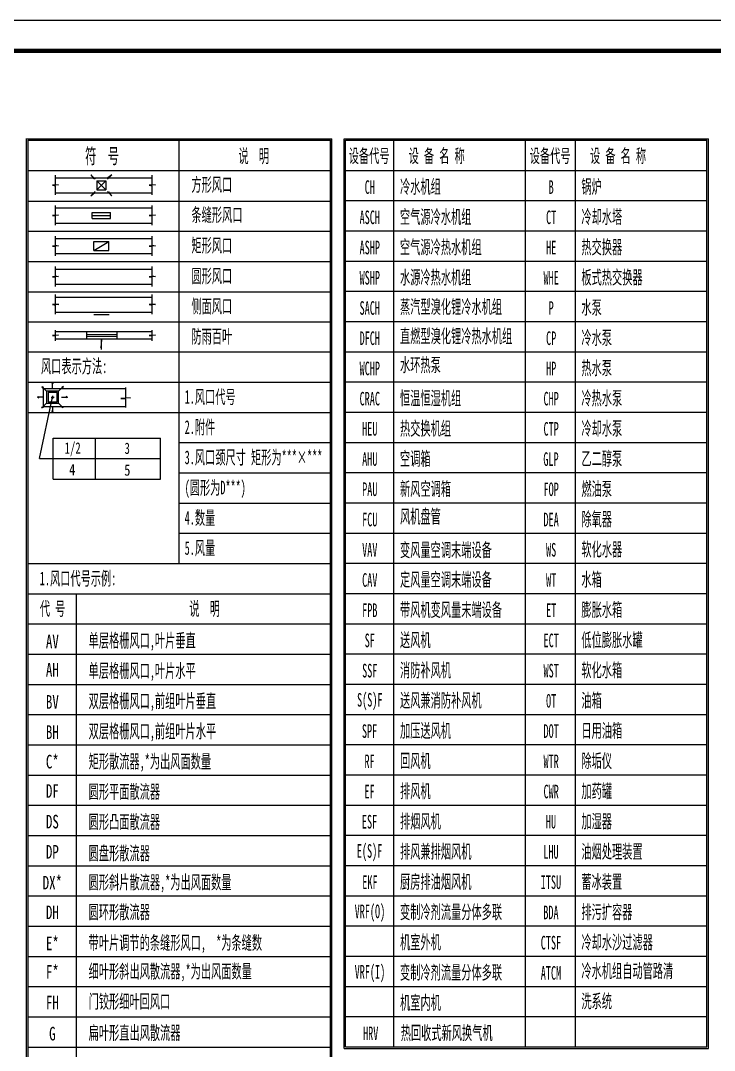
# Model space of a CAD drawing. Header units: millimetres. Extents: x 1637 to 339553, y 1785 to 98458.
# Drawn here: x 59478 to 82428, y 27111 to 61185 of the extents above; entities that cross this region are included whole.
import ezdxf
from ezdxf.enums import TextEntityAlignment as Align

# ---------------------------------------------------------------- set-up
doc = ezdxf.new("R2010")
doc.units = ezdxf.units.MM
doc.header["$LTSCALE"] = 1000
doc.linetypes.add('HIDDEN', pattern=[9.525, 6.35, -3.175])
for name, color, linetype in [('H-DAPP-GRIL', 11, 'Continuous'), ('H-DIMS', 7, 'Continuous'), ('H-DIMS-DUCT', 7, 'Continuous'), ('H-DUCT', 2, 'Continuous')]:
    doc.layers.add(name, color=color, linetype=linetype)
doc.layers.add('内框', color=8, linetype='Continuous', plot=False)
doc.styles.add('TH-STYLE1', font='Stfangso_1.ttf', dxfattribs={"width": 0.7})
doc.styles.add('黑体', font='simhei.ttf')

# ---------------------------------------------------------------- blocks, each defined once
blk = doc.blocks.new('*U70')
for p, q in [((3, 4.51), (26.67, 4.51)), ((3, -4.51), (3, 4.51)), ((12.33, -4.51), (12.33, 4.51)), ((26.67, -4.51), (26.67, 4.51)), ((0, 0), (26.67, 0)), ((3, -4.51), (26.67, -4.51))]:
    blk.add_line(p, q)
at = {"style": 'TH-STYLE1'}
for tag, width, p, p2 in [('风口名称', 1.412473, (4.15, 1.09), (11.84, 1.09)), ('尺寸', 0.728677, (13.71, 0.9), (25.99, 0.9))]:
    blk.add_attdef(tag, text='', height=2.5, dxfattribs=dict(at, width=width)).set_placement(p, p2, align=Align.FIT)
at = {"style": 'TH-STYLE1', "width": 0.8}
for tag, p in [('数量', (7.22, -4.43)), ('风量', (18.79, -4.51))]:
    blk.add_attdef(tag, text='', height=2.5, dxfattribs=at).set_placement(p, align=Align.BOTTOM_CENTER)
blk = doc.blocks.new('*U71')
for p, q in [((-354, 354), (-330, 303)), ((-354, 354), (-303, 330)), ((-212, 212), (-354, 354)), ((0, 500), (-19, 448)), ((0, 300), (0, 500)), ((0, 500), (19, 448)), ((212, 212), (354, 354)), ((354, 354), (303, 330)), ((354, 354), (330, 303)), ((-500, 0), (-448, 19)), ((-500, 0), (-448, -19)), ((-300, 0), (-500, 0)), ((-50, 0), (50, 0)), ((0, 50), (0, -50)), ((300, 0), (500, 0)), ((500, 0), (448, 19)), ((500, 0), (448, -19)), ((-212, -212), (-354, -354)), ((-354, -354), (-330, -303)), ((-354, -354), (-303, -330)), ((0, -300), (0, -500)), ((212, -212), (354, -354)), ((354, -354), (303, -330)), ((354, -354), (330, -303)), ((0, -500), (-19, -448)), ((0, -500), (19, -448))]:
    blk.add_line(p, q)
at = {"linetype": 'HIDDEN'}
blk.add_lwpolyline([(-200, -200), (200, -200), (200, 200), (-200, 200)], close=True, dxfattribs=at)
blk.add_lwpolyline([(-150, -150), (150, -150), (150, 150), (-150, 150)], close=True)
blk = doc.blocks.new('THAPE_A1L_inner')
at = {"layer": '内框'}
blk.add_lwpolyline([(0, 0), (841, 0), (841, 594), (0, 594)], close=True, dxfattribs=at)
at = {"layer": '内框', "const_width": 1.4}
blk.add_lwpolyline([(25, 584), (25, 10), (831, 10), (831, 584)], close=True, dxfattribs=at)
at = {"layer": '内框', "style": '黑体', "width": 0.8}
blk.add_attdef('内框名称', (51.53, 598.63), '', height=7, dxfattribs=at)

msp = doc.modelspace()

# ---------------------------------------------------------------- linework, layer by layer
at = {"layer": 'H-DAPP-GRIL'}
for p, q in [((61997, 55884), (62297, 55584)), ((61997, 55584), (62297, 55884)), ((61997, 55884), (61997, 55584)), ((61997, 55884), (62297, 55884)), ((62297, 55884), (62297, 55584)), ((61997, 55584), (62297, 55584)), ((61847, 54834), (62447, 54834)), ((61847, 54634), (61847, 54834)), ((61847, 54734), (62447, 54734)), ((61847, 54634), (62447, 54634)), ((62447, 54634), (62447, 54834)), ((61897, 53573), (62397, 53873)), ((61897, 53573), (61897, 53873)), ((61897, 53873), (62397, 53873)), ((62397, 53573), (62397, 53873)), ((61897, 53573), (62397, 53573)), ((61902, 51461), (62402, 51461)), ((61667, 50653), (61667, 50893)), ((61667, 50803), (62667, 50803)), ((62667, 50653), (62667, 50893))]:
    msp.add_line(p, q, dxfattribs=at)
for points in [[(61947, 55934), (61798, 56084), (61905, 55952), (61873, 56009)], [(62347, 55934), (62497, 56084), (62364, 55977), (62422, 56009)], [(61947, 55534), (61798, 55385), (61930, 55492), (61873, 55460)], [(62347, 55534), (62497, 55385), (62390, 55517), (62422, 55460)], [(62158, 50303), (62158, 50620), (62131, 50366), (62158, 50461)]]:
    msp.add_lwpolyline(points, dxfattribs=at)
at = {"layer": 'H-DAPP-GRIL', "const_width": 30}
msp.add_lwpolyline([(61667, 50729), (62667, 50729)], dxfattribs=at)
at = {"layer": 'H-DIMS'}
for p, q in [((59678, 9171), (59678, 57283)), ((59678, 57277), (69778, 57277)), ((69778, 9171), (69778, 57277)), ((70178, 27177), (70178, 57277)), ((70178, 57277), (82228, 57277)), ((82228, 27177), (82228, 57277)), ((59728, 9221), (59728, 57233)), ((59728, 57227), (69728, 57227)), ((64728, 56227), (64728, 57227)), ((64728, 43221), (64728, 57227)), ((69728, 9221), (69728, 57227)), ((70228, 27227), (70228, 57227)), ((70228, 57227), (82178, 57227)), ((71828, 27227), (71828, 57227)), ((76178, 27227), (76178, 57227)), ((77828, 27227), (77828, 57227)), ((82178, 27227), (82178, 57227)), ((59728, 56227), (69728, 56227)), ((70228, 56227), (82178, 56227)), ((59728, 55215), (69728, 55215)), ((70228, 55227), (82178, 55227)), ((59728, 54215), (69728, 54215)), ((70228, 54227), (82178, 54227)), ((59728, 53215), (69728, 53215)), ((70228, 53227), (82178, 53227)), ((59728, 52215), (69728, 52215)), ((70228, 52227), (82178, 52227)), ((59728, 51221), (69728, 51221)), ((70228, 51227), (82178, 51227)), ((59728, 50221), (69728, 50221)), ((70228, 50227), (82178, 50227)), ((59728, 49221), (69728, 49221)), ((70228, 49227), (82178, 49227)), ((62956, 48719), (62956, 49042)), ((60102, 46692), (60534, 48724)), ((63114, 48699), (62796, 48685)), ((62796, 48685), (62956, 48667)), ((62956, 48719), (63114, 48699)), ((62956, 48384), (62956, 48667)), ((59728, 48221), (69728, 48221)), ((70228, 48227), (82178, 48227)), ((64728, 47221), (69728, 47221)), ((70228, 47227), (82178, 47227)), ((64728, 46221), (69728, 46221)), ((70228, 46227), (82178, 46227)), ((64728, 45221), (69728, 45221)), ((70228, 45227), (82178, 45227)), ((64728, 44221), (69728, 44221)), ((70228, 44227), (82178, 44227)), ((59728, 43221), (69728, 43221)), ((70228, 43227), (82178, 43227)), ((59728, 42221), (69728, 42221)), ((61328, 14209), (61328, 42209)), ((70228, 42227), (82178, 42227)), ((59728, 41221), (69728, 41221)), ((70228, 41227), (82178, 41227)), ((59728, 40221), (69728, 40221)), ((70228, 40227), (82178, 40227)), ((59728, 39221), (69728, 39221)), ((70228, 39227), (82178, 39227)), ((59728, 38221), (69728, 38221)), ((70228, 38227), (82178, 38227)), ((59728, 37221), (69728, 37221)), ((70228, 37227), (82178, 37227)), ((59728, 36221), (69728, 36221)), ((70228, 36227), (82178, 36227)), ((59728, 35221), (69728, 35221)), ((70228, 35227), (82178, 35227)), ((59728, 34221), (69728, 34221)), ((70228, 34227), (82178, 34227)), ((59728, 33221), (69728, 33221)), ((70228, 33227), (82178, 33227)), ((59728, 32221), (69728, 32221)), ((70228, 32227), (82178, 32227)), ((59728, 31221), (69728, 31221)), ((70228, 31227), (82178, 31227)), ((59728, 30221), (69728, 30221)), ((70228, 30227), (82178, 30227)), ((59728, 29221), (69728, 29221)), ((70228, 29227), (82178, 29227)), ((59728, 28221), (69728, 28221)), ((70228, 28227), (82178, 28227)), ((59728, 27221), (69728, 27221)), ((70178, 27177), (82228, 27177)), ((70228, 27227), (82178, 27227))]:
    msp.add_line(p, q, dxfattribs=at)
at = {"layer": 'H-DIMS-DUCT'}
for p, q in [((60628, 55761), (60628, 56067)), ((63828, 55761), (63828, 56067)), ((60736, 55745), (60529, 55734)), ((60529, 55734), (60628, 55720)), ((60628, 55761), (60736, 55745)), ((60628, 55415), (60628, 55720)), ((63936, 55745), (63729, 55734)), ((63729, 55734), (63828, 55720)), ((63828, 55761), (63936, 55745)), ((63828, 55415), (63828, 55720)), ((60628, 54761), (60628, 55067)), ((63828, 54761), (63828, 55067)), ((60736, 54745), (60529, 54734)), ((60529, 54734), (60628, 54720)), ((60628, 54761), (60736, 54745)), ((60628, 54415), (60628, 54720)), ((63936, 54745), (63729, 54734)), ((63729, 54734), (63828, 54720)), ((63828, 54761), (63936, 54745)), ((63828, 54415), (63828, 54720)), ((60628, 53749), (60628, 54056)), ((63828, 53749), (63828, 54056)), ((60736, 53733), (60529, 53723)), ((60529, 53723), (60628, 53708)), ((60628, 53749), (60736, 53733)), ((60628, 53403), (60628, 53708)), ((63936, 53733), (63729, 53723)), ((63729, 53723), (63828, 53708)), ((63828, 53749), (63936, 53733)), ((63828, 53403), (63828, 53708)), ((60628, 52737), (60628, 53044)), ((63828, 52737), (63828, 53044)), ((60736, 52721), (60529, 52711)), ((60529, 52711), (60628, 52697)), ((60628, 52737), (60736, 52721)), ((60628, 52391), (60628, 52697)), ((63936, 52721), (63729, 52711)), ((63729, 52711), (63828, 52697)), ((63828, 52737), (63936, 52721)), ((63828, 52391), (63828, 52697)), ((60741, 51796), (60534, 51786)), ((60632, 51812), (60632, 52119)), ((60632, 51812), (60741, 51796)), ((63941, 51796), (63734, 51786)), ((63832, 51812), (63832, 52119)), ((63832, 51812), (63941, 51796)), ((60534, 51786), (60632, 51772)), ((60632, 51466), (60632, 51772)), ((63734, 51786), (63832, 51772)), ((63832, 51466), (63832, 51772)), ((60736, 50775), (60529, 50764)), ((60628, 50791), (60628, 50946)), ((60628, 50791), (60736, 50775)), ((63936, 50775), (63729, 50764)), ((63828, 50791), (63828, 50946)), ((63828, 50791), (63936, 50775)), ((60529, 50764), (60628, 50750)), ((60628, 50594), (60628, 50750)), ((63729, 50764), (63828, 50750)), ((63828, 50594), (63828, 50750))]:
    msp.add_line(p, q, dxfattribs=at)
at = {"layer": 'H-DUCT'}
for p, q in [((60628, 55984), (63828, 55984)), ((60628, 55484), (63828, 55484)), ((60628, 54984), (63828, 54984)), ((60628, 54484), (63828, 54484)), ((60628, 53973), (63828, 53973)), ((60628, 53473), (63828, 53473)), ((60628, 52961), (63828, 52961)), ((60628, 52461), (63828, 52461)), ((60632, 52036), (63832, 52036)), ((60632, 51536), (63832, 51536)), ((60628, 50893), (63828, 50893)), ((60628, 50653), (63828, 50653)), ((60234, 49013), (62956, 49013)), ((60238, 48407), (60238, 49007)), ((60234, 48413), (62956, 48413))]:
    msp.add_line(p, q, dxfattribs=at)

# ---------------------------------------------------------------- block references
at = {"layer": 'H-DAPP-GRIL'}
msp.add_blockref('*U71', (60534, 48724), dxfattribs=at)
at = {"layer": 'H-DIMS'}
ref = msp.add_blockref('*U70', (60102, 46692), dxfattribs=dict(at, xscale=150, yscale=150, zscale=150, rotation=8.537736462515939e-09))
ref.add_attrib('风口名称', '1/2', (60931, 46855), dxfattribs={"layer": '0', "height": 375, "style": 'TH-STYLE1', "width": 0.7})
ref.add_attrib('尺寸', '3', dxfattribs={"layer": '0', "height": 375, "style": 'TH-STYLE1', "width": 0.7}).set_placement((63003, 47031), align=Align.MIDDLE)
ref.add_attrib('数量', '4', dxfattribs={"layer": '0', "height": 375, "rotation": 0, "style": 'TH-STYLE1', "width": 0.8}).set_placement((61185, 46028), align=Align.BOTTOM_CENTER)
ref.add_attrib('风量', '5', dxfattribs={"layer": '0', "height": 375, "rotation": 0, "style": 'TH-STYLE1', "width": 0.8}).set_placement((63008, 46015), align=Align.BOTTOM_CENTER)
at = {"layer": '内框', "xscale": 100, "yscale": 100, "zscale": 100}
msp.add_blockref('THAPE_A1L_inner', (25528, 1785), dxfattribs=at)

# ---------------------------------------------------------------- texts
at = {"layer": 'H-DIMS', "style": 'TH-STYLE1', "width": 0.55}
for s, height, p in [('符  号', 500, (62174, 56713)), ('说  明', 450, (67189, 56713)), ('CH', 450, (71028, 55676)), ('B', 450, (77028, 55676)), ('ASCH', 450, (71028, 54676)), ('CT', 450, (77028, 54676)), ('ASHP', 450, (71028, 53676)), ('HE', 450, (77028, 53676)), ('WSHP', 450, (71028, 52676)), ('WHE', 450, (77028, 52676)), ('SACH', 450, (71028, 51676)), ('P', 450, (77028, 51676)), ('DFCH', 450, (71028, 50676)), ('CP', 450, (77028, 50676)), ('WCHP', 450, (71028, 49676)), ('HP', 450, (77028, 49676)), ('CRAC', 450, (71028, 48676)), ('CHP', 450, (77028, 48676)), ('HEU', 450, (71028, 47676)), ('CTP', 450, (77028, 47676)), ('AHU', 450, (71028, 46676)), ('GLP', 450, (77021, 46676)), ('PAU', 450, (71028, 45676)), ('FOP', 450, (77028, 45676)), ('FCU', 450, (71028, 44676)), ('DEA', 450, (77028, 44676)), ('VAV', 450, (71028, 43676)), ('WS', 450, (77028, 43676)), ('CAV', 450, (71028, 42676)), ('WT', 450, (77028, 42676)), ('FPB', 450, (71028, 41676)), ('ET', 450, (77028, 41676)), ('SF', 450, (71028, 40676)), ('ECT', 450, (77028, 40676)), ('SSF', 450, (71028, 39676)), ('WST', 450, (77028, 39676)), ('S(S)F', 450, (71028, 38676)), ('OT', 450, (77028, 38676)), ('SPF', 450, (71021, 37676)), ('DOT', 450, (77028, 37676)), ('RF', 450, (71021, 36676)), ('WTR', 450, (77028, 36676)), ('EF', 450, (71021, 35676)), ('CWR', 450, (77028, 35676)), ('ESF', 450, (71021, 34676)), ('HU', 450, (77021, 34676)), ('E(S)F', 450, (71021, 33676)), ('LHU', 450, (77021, 33676)), ('EKF', 450, (71033, 32676)), ('ITSU', 450, (77021, 32676)), ('VRF(O)', 450, (71033, 31676)), ('BDA', 450, (77021, 31676)), ('CTSF', 450, (77021, 30676)), ('VRF(I)', 450, (71033, 29676)), ('ATCM', 450, (77021, 29676)), ('HRV', 450, (71058, 27676))]:
    msp.add_text(s, height=height, dxfattribs=at).set_placement(p, align=Align.MIDDLE)
for s, p in [('设备代号', (70332, 56484)), ('设 备 名 称', (72313, 56484)), ('设备代号', (76318, 56484)), ('设 备 名 称', (78313, 56484)), ('方形风口', (65128, 55532)), ('冷水机组', (72028, 55467)), ('锅炉', (78028, 55467)), ('条缝形风口', (65128, 54532)), ('空气源冷水机组', (72028, 54467)), ('冷却水塔', (78028, 54467)), ('矩形风口', (65128, 53520)), ('空气源冷热水机组', (72028, 53467)), ('热交换器', (78028, 53467)), ('圆形风口', (65128, 52509)), ('水源冷热水机组', (72028, 52467)), ('板式热交换器', (78028, 52467)), ('侧面风口', (65128, 51509)), ('蒸汽型溴化锂冷水机组', (72028, 51493)), ('水泵', (78028, 51467)), ('防雨百叶', (65128, 50509)), ('直燃型溴化锂冷热水机组', (72028, 50521)), ('冷水泵', (78028, 50467)), ('风口表示方法:', (60152, 49524)), ('水环热泵', (72028, 49567)), ('热水泵', (78028, 49467)), ('1.风口代号', (64905, 48509)), ('恒温恒湿机组', (72028, 48467)), ('冷热水泵', (78028, 48467)), ('2.附件', (64905, 47509)), ('热交换机组', (72028, 47467)), ('冷却水泵', (78028, 47467)), ('3.风口颈尺寸 矩形为***×***', (64905, 46509)), ('空调箱', (72028, 46467)), ('乙二醇泵', (78028, 46467)), ('(圆形为D***)', (64905, 45508)), ('新风空调箱', (72028, 45467)), ('燃油泵', (78028, 45467)), ('4.数量', (64905, 44509)), ('风机盘管', (72028, 44553)), ('除氧器', (78028, 44467)), ('5.风量', (64905, 43509)), ('变风量空调末端设备', (72028, 43446)), ('软化水器', (78028, 43467)), ('1.风口代号示例:', (60114, 42503)), ('定风量空调末端设备', (72028, 42467)), ('水箱', (78028, 42467)), ('代 号', (60115, 41503)), ('说  明', (65058, 41503)), ('带风机变风量末端设备', (72028, 41467)), ('膨胀水箱', (78028, 41467)), ('单层格栅风口,叶片垂直', (61728, 40449)), ('送风机', (72028, 40467)), ('低位膨胀水罐', (78028, 40467)), ('单层格栅风口,叶片水平', (61728, 39449)), ('消防补风机', (72028, 39467)), ('软化水箱', (78028, 39467)), ('双层格栅风口,前组叶片垂直', (61728, 38449)), ('送风兼消防补风机', (72028, 38467)), ('油箱', (78028, 38467)), ('双层格栅风口,前组叶片水平', (61728, 37449)), ('加压送风机', (72028, 37467)), ('日用油箱', (78028, 37467)), ('矩形散流器,*为出风面数量', (61728, 36449)), ('回风机', (72028, 36467)), ('除垢仪', (78028, 36467)), ('圆形平面散流器', (61728, 35449)), ('排风机', (72028, 35467)), ('加药罐', (78028, 35467)), ('圆形凸面散流器', (61728, 34449)), ('排烟风机', (72028, 34467)), ('加湿器', (78028, 34467)), ('圆盘形散流器', (61728, 33411)), ('排风兼排烟风机', (72028, 33467)), ('油烟处理装置', (78028, 33467)), ('圆形斜片散流器,*为出风面数量', (61728, 32451)), ('厨房排油烟风机', (72028, 32467)), ('蓄冰装置', (78028, 32467)), ('圆环形散流器', (61728, 31466)), ('变制冷剂流量分体多联', (72028, 31467)), ('排污扩容器', (78028, 31467)), ('带叶片调节的条缝形风口,  *为条缝数', (61728, 30449)), ('机室外机', (72028, 30467)), ('冷却水沙过滤器', (78028, 30467)), ('细叶形斜出风散流器,*为出风面数量', (61728, 29503)), ('变制冷剂流量分体多联', (72028, 29467)), ('冷水机组自动管路清', (78028, 29516)), ('门铰形细叶回风口', (61728, 28505)), ('机室内机', (72028, 28467)), ('洗系统', (78028, 28516)), ('扁叶形直出风散流器', (61728, 27470)), ('热回收式新风换气机', (72053, 27467))]:
    msp.add_text(s, height=450, dxfattribs=at).set_placement(p)
at = {"layer": 'H-DIMS-DUCT', "style": 'TH-STYLE1', "width": 0.7}
for s, p in [('AV', (60528, 40641)), ('AH', (60528, 39707)), ('BV', (60528, 38641)), ('BH', (60528, 37641)), ('C*', (60528, 36681)), ('DF', (60528, 35694)), ('DS', (60528, 34680)), ('DP', (60528, 33680)), ('DX*', (60528, 32680)), ('DH', (60528, 31680)), ('E*', (60528, 30669)), ('F*', (60528, 29726)), ('FH', (60528, 28692)), ('G', (60528, 27665))]:
    msp.add_text(s, height=450, dxfattribs=at).set_placement(p, align=Align.MIDDLE)

doc.saveas('drawing.dxf')
